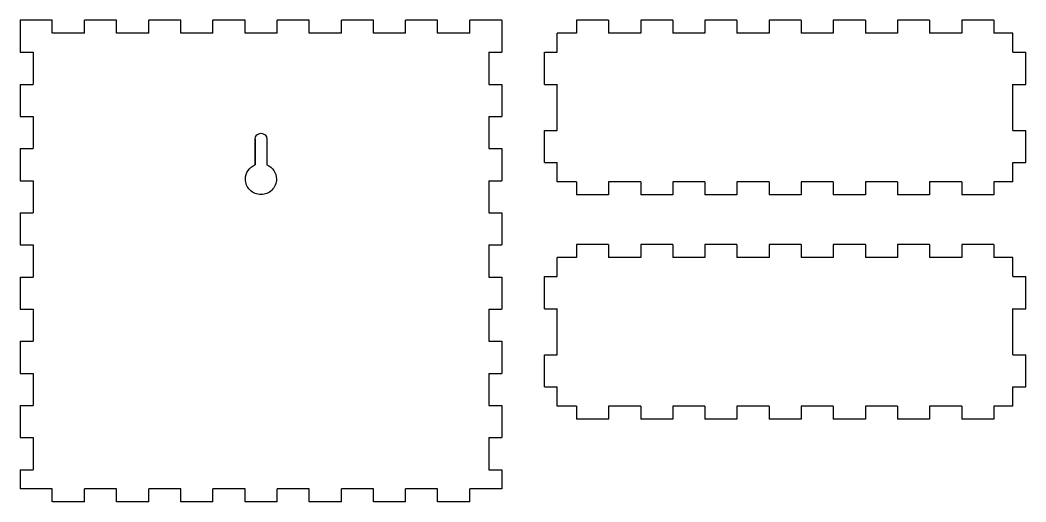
# Model space of a CAD drawing. Extents: x 22 to 258, y 18 to 262.
# Drawn here: x 21.8 to 255.9, y 149.6 to 261.6 of the extents above; entities that cross this region are included whole.
import ezdxf

# ---------------------------------------------------------------- set-up
doc = ezdxf.new("R2010")
doc.units = 0
doc.layers.add('cut', color=7, linetype='CONTINUOUS')

msp = doc.modelspace()

# ---------------------------------------------------------------- linework, layer by layer
at = {"layer": 'cut', "color": 1}
for points in [[(21.803194, 261.618094), (21.803194, 254.145908)], [(29.275098, 261.618094), (21.803265, 261.618094)], [(29.275098, 258.615708), (29.275098, 261.6182)], [(44.266531, 261.618094), (36.798225, 261.618094)], [(36.798261, 258.615708), (36.798261, 261.6182)], [(44.266531, 258.615708), (44.266531, 261.6182)], [(59.210339, 261.618094), (51.738505, 261.618094)], [(51.738611, 258.615708), (51.738611, 261.6182)], [(66.678609, 258.615708), (59.210303, 258.615708), (59.210339, 261.6182)], [(74.150336, 261.618094), (66.678503, 261.618094)], [(66.678609, 258.615708), (66.678609, 261.6182)], [(74.150336, 258.615708), (74.150336, 261.6182)], [(81.622381, 258.615708), (81.622381, 261.6182)], [(89.090687, 261.618094), (81.622381, 261.618094)], [(89.090687, 258.615708), (89.090687, 261.6182)], [(104.030685, 261.618094), (96.562379, 261.618094)], [(96.562414, 258.615708), (96.562414, 261.6182)], [(104.030685, 258.615708), (104.030685, 261.6182)], [(118.974104, 261.618094), (111.502271, 261.618094)], [(111.502412, 258.615708), (111.502412, 261.6182)], [(126.442728, 258.615708), (118.974069, 258.615708), (118.974104, 261.6182)], [(133.914441, 261.618094), (126.442608, 261.618094)], [(126.442728, 258.615708), (126.442728, 261.6182)], [(133.914441, 261.618094), (133.914441, 254.145908)], [(151.286587, 261.617741), (151.286587, 258.61913), (146.816893, 258.61913)], [(158.758318, 261.617741), (151.286485, 261.617741)], [(158.758318, 261.617741), (158.758318, 258.61913)], [(166.226765, 261.617741), (166.226765, 258.61913), (158.75846, 258.61913)], [(173.698493, 261.617741), (166.226659, 261.617741)], [(173.698493, 261.617741), (173.698493, 258.61913)], [(188.638667, 261.617741), (181.170361, 261.617741), (181.1704, 258.61913), (173.698567, 258.61913)], [(188.638667, 261.617741), (188.638667, 258.61913)], [(203.582439, 261.617741), (196.110606, 261.617741), (196.110571, 258.61913), (188.638737, 258.61913)], [(203.582439, 261.617741), (203.582439, 258.61913)], [(211.050748, 261.617741), (211.050748, 258.61913), (203.582443, 258.61913)], [(218.522472, 261.617741), (211.050639, 261.617741)], [(218.522472, 261.617741), (218.522472, 258.61913)], [(233.459253, 261.618108), (225.990947, 261.618108), (225.990947, 258.619497)], [(248.402849, 261.618108), (240.931016, 261.618108), (240.930945, 258.619497), (233.459112, 258.619497)], [(233.459253, 261.618108), (233.459253, 258.619497)], [(248.402849, 261.618108), (248.402849, 258.619497)], [(36.798261, 258.615708), (29.326427, 258.615708)], [(51.738611, 258.615708), (44.266425, 258.615708)], [(81.622381, 258.615708), (74.150195, 258.615708)], [(96.562414, 258.615708), (89.090581, 258.615708)], [(111.502412, 258.615708), (104.030579, 258.615708)], [(146.816932, 254.149118), (146.816932, 258.619166)], [(225.994345, 258.61913), (218.522511, 258.61913)], [(252.872508, 258.619497), (248.402814, 258.619497)], [(252.872508, 254.149485), (252.872508, 258.619532)], [(21.803194, 254.146049), (24.801805, 254.146049), (24.801805, 246.674216)], [(130.915844, 254.146049), (133.914455, 254.146049)], [(130.915844, 254.146049), (130.915844, 246.674216)], [(143.814687, 246.677391), (143.814687, 254.149224)], [(143.814687, 254.149118), (146.816826, 254.149118)], [(252.872508, 246.677758), (255.871119, 246.677758), (255.871119, 254.149591)], [(252.872508, 254.149485), (255.871119, 254.149485)], [(21.803194, 246.674322), (24.801805, 246.674322)], [(21.803194, 246.674322), (21.803194, 239.205663), (24.801805, 239.205699), (24.801805, 231.733865)], [(130.915844, 246.674322), (133.914455, 246.674322), (133.914441, 239.205663)], [(143.814687, 246.677391), (146.816826, 246.677391)], [(146.816932, 235.946388), (146.816932, 246.696388)], [(252.872508, 235.946755), (252.872508, 246.696755)], [(130.915844, 239.205699), (133.914455, 239.205699)], [(130.915844, 239.205699), (130.915844, 231.733865)], [(143.814687, 228.474661), (143.814687, 235.946494)], [(143.814687, 235.946388), (146.816826, 235.946388)], [(252.872508, 224.005368), (252.872508, 228.475063), (255.871119, 228.475028), (255.871119, 235.946861)], [(252.872508, 235.946755), (255.871119, 235.946755)], [(21.803194, 231.733971), (24.801805, 231.733971)], [(21.803194, 231.733971), (21.803194, 224.262138)], [(130.915844, 231.733971), (133.914455, 231.733971), (133.914441, 224.262138)], [(143.814687, 228.474661), (146.816826, 228.474661)], [(146.816932, 224.005002), (146.816932, 228.474696)], [(21.803194, 224.262244), (24.801805, 224.262244)], [(24.801805, 224.265884), (24.801805, 216.797579)], [(130.915844, 224.265884), (130.915844, 216.797579), (133.914455, 216.797614), (133.914441, 209.325428)], [(130.915844, 224.262244), (133.914455, 224.262244)], [(151.286587, 224.005002), (146.816893, 224.005002)], [(151.286587, 224.005002), (151.286587, 221.00251)], [(158.758318, 224.005002), (158.758318, 221.00251)], [(166.226765, 224.005002), (158.75846, 224.005002)], [(166.226765, 224.005002), (166.226765, 221.00251)], [(181.1704, 224.005002), (173.698567, 224.005002), (173.698493, 221.00251)], [(181.1704, 224.005002), (181.1704, 221.00251)], [(196.110571, 224.005002), (188.638737, 224.005002), (188.638667, 221.00251)], [(196.110571, 224.005002), (196.110571, 221.00251)], [(211.050748, 224.005002), (203.582443, 224.005002), (203.582439, 221.00251)], [(211.050748, 224.005002), (211.050748, 221.00251)], [(225.994345, 224.005002), (218.522511, 224.005002), (218.522472, 221.00251)], [(225.990947, 224.005368), (225.990947, 221.002877)], [(240.930945, 224.005368), (233.459112, 224.005368)], [(233.459253, 224.005368), (233.459253, 221.002877)], [(240.930945, 224.005368), (240.930945, 221.002877)], [(252.872508, 224.005368), (248.402814, 224.005368), (248.402849, 221.002877)], [(158.758318, 221.002616), (151.286485, 221.002616)], [(173.698493, 221.002616), (166.226659, 221.002616)], [(188.638667, 221.002616), (181.170361, 221.002616)], [(203.582439, 221.002616), (196.110606, 221.002616)], [(218.522472, 221.002616), (211.050639, 221.002616)], [(233.459253, 221.002983), (225.990947, 221.002983)], [(248.402849, 221.002983), (240.931016, 221.002983)], [(21.803194, 216.797614), (24.801805, 216.797614)], [(21.803194, 216.797614), (21.803194, 209.325428)], [(21.803194, 209.325534), (24.801805, 209.325534), (24.801805, 201.8537)], [(130.915844, 209.325534), (133.914455, 209.325534)], [(130.915844, 209.325534), (130.915844, 201.8537)], [(151.286587, 209.431138), (151.286587, 206.432527), (146.816893, 206.432527)], [(158.758318, 209.431138), (151.286485, 209.431138)], [(158.758318, 209.431138), (158.758318, 206.432527)], [(166.226765, 209.431138), (166.226765, 206.432527), (158.75846, 206.432527)], [(173.698493, 209.431138), (166.226659, 209.431138)], [(173.698493, 209.431138), (173.698493, 206.432527)], [(188.638667, 209.431138), (181.170361, 209.431138), (181.1704, 206.432527), (173.698567, 206.432527)], [(188.638667, 209.431138), (188.638667, 206.432527)], [(203.582439, 209.431138), (196.110606, 209.431138), (196.110571, 206.432527), (188.638737, 206.432527)], [(203.582439, 209.431138), (203.582439, 206.432527)], [(211.050748, 209.431138), (211.050748, 206.432527), (203.582443, 206.432527)], [(218.522472, 209.431138), (211.050639, 209.431138)], [(218.522472, 209.431138), (218.522472, 206.432527)], [(233.459253, 209.431505), (225.990947, 209.431505), (225.990947, 206.432894)], [(248.402849, 209.431505), (240.931016, 209.431505), (240.930945, 206.432894), (233.459112, 206.432894)], [(233.459253, 209.431505), (233.459253, 206.432894)], [(248.402849, 209.431505), (248.402849, 206.432894)], [(146.816932, 201.962515), (146.816932, 206.432562)], [(225.994345, 206.432527), (218.522511, 206.432527)], [(252.872508, 206.432894), (248.402814, 206.432894)], [(252.872508, 201.962882), (252.872508, 206.432929)], [(21.803194, 201.853806), (24.801805, 201.853806)], [(21.803194, 201.853806), (21.803194, 194.385501), (24.801805, 194.385536), (24.801805, 186.913703)], [(130.915844, 201.853806), (133.914455, 201.853806), (133.914441, 194.385501)], [(143.814687, 194.490787), (143.814687, 201.962621)], [(143.814687, 201.962515), (146.816826, 201.962515)], [(252.872508, 194.491154), (255.871119, 194.491154), (255.871119, 201.962987)], [(252.872508, 201.962882), (255.871119, 201.962882)], [(130.915844, 194.385536), (133.914455, 194.385536)], [(130.915844, 194.385536), (130.915844, 186.913703)], [(143.814687, 194.490787), (146.816826, 194.490787)], [(146.816932, 183.759785), (146.816932, 194.509784)], [(252.872508, 183.760152), (252.872508, 194.510151)], [(21.803194, 186.913808), (24.801805, 186.913808)], [(21.803194, 186.913808), (21.803194, 179.441622)], [(130.915844, 186.913808), (133.914455, 186.913808), (133.914441, 179.441622)], [(143.814687, 176.288057), (143.814687, 183.75989)], [(143.814687, 183.759785), (146.816826, 183.759785)], [(252.872508, 171.818765), (252.872508, 176.288459), (255.871119, 176.288424), (255.871119, 183.760257)], [(252.872508, 183.760152), (255.871119, 183.760152)], [(21.803194, 179.441763), (24.801805, 179.441763), (24.801805, 171.973458)], [(130.915844, 179.441763), (133.914455, 179.441763)], [(130.915844, 179.441763), (130.915844, 171.973458), (133.914455, 171.973454), (133.914441, 164.501621)], [(143.814687, 176.288057), (146.816826, 176.288057)], [(146.816932, 171.818398), (146.816932, 176.288092)], [(21.803194, 171.973454), (24.801805, 171.973454)], [(21.803194, 171.973454), (21.803194, 164.501621)], [(151.286587, 171.818398), (146.816893, 171.818398)], [(151.286587, 171.818398), (151.286587, 168.815906)], [(158.758318, 171.818398), (158.758318, 168.815906)], [(166.226765, 171.818398), (158.75846, 171.818398)], [(166.226765, 171.818398), (166.226765, 168.815906)], [(181.1704, 171.818398), (173.698567, 171.818398), (173.698493, 168.815906)], [(181.1704, 171.818398), (181.1704, 168.815906)], [(196.110571, 171.818398), (188.638737, 171.818398), (188.638667, 168.815906)], [(196.110571, 171.818398), (196.110571, 168.815906)], [(211.050748, 171.818398), (203.582443, 171.818398), (203.582439, 168.815906)], [(211.050748, 171.818398), (211.050748, 168.815906)], [(225.994345, 171.818398), (218.522511, 171.818398), (218.522472, 168.815906)], [(225.990947, 171.818765), (225.990947, 168.816273)], [(240.930945, 171.818765), (233.459112, 171.818765)], [(233.459253, 171.818765), (233.459253, 168.816273)], [(240.930945, 171.818765), (240.930945, 168.816273)], [(252.872508, 171.818765), (248.402814, 171.818765), (248.402849, 168.816273)], [(158.758318, 168.816012), (151.286485, 168.816012)], [(173.698493, 168.816012), (166.226659, 168.816012)], [(188.638667, 168.816012), (181.170361, 168.816012)], [(203.582439, 168.816012), (196.110606, 168.816012)], [(218.522472, 168.816012), (211.050639, 168.816012)], [(233.459253, 168.816379), (225.990947, 168.816379)], [(248.402849, 168.816379), (240.931016, 168.816379)], [(21.803194, 164.501766), (24.801805, 164.501766), (24.801805, 157.029932)], [(130.915844, 164.501766), (133.914455, 164.501766)], [(130.915844, 164.501766), (130.915844, 157.029932)], [(21.803194, 157.030038), (24.801805, 157.030038)], [(21.803194, 157.030038), (21.803194, 152.559991)], [(130.915844, 157.030038), (133.914455, 157.030038), (133.914441, 152.559991)], [(29.275098, 149.561415), (29.275098, 152.560026), (21.803265, 152.560026)], [(51.738435, 149.561415), (44.266601, 149.561415), (44.266531, 152.560026), (36.798225, 152.560026)], [(36.798261, 149.561415), (36.798261, 152.560026)], [(51.738435, 149.561415), (51.738435, 152.560026)], [(66.678609, 149.561415), (59.210303, 149.561415), (59.210339, 152.560026), (51.738505, 152.560026)], [(74.150336, 149.561415), (74.150336, 152.560026), (66.678503, 152.560026)], [(66.678609, 149.561415), (66.678609, 152.560026)], [(89.090687, 149.561415), (89.090687, 152.560026), (81.622381, 152.560026)], [(81.622381, 149.561415), (81.622381, 152.560026)], [(104.030685, 149.561415), (104.030685, 152.560026), (96.562379, 152.560026)], [(96.562414, 149.561415), (96.562414, 152.560026)], [(126.442728, 149.561415), (118.974069, 149.561415), (118.974104, 152.560026), (111.502271, 152.560026)], [(111.502412, 149.561415), (111.502412, 152.560026)], [(133.914441, 152.560026), (126.442608, 152.560026)], [(126.442728, 149.561415), (126.442728, 152.560026)], [(36.798261, 149.561415), (29.326427, 149.561415)], [(81.622381, 149.561415), (74.150195, 149.561415)], [(96.562414, 149.561415), (89.090581, 149.561415)], [(111.502412, 149.561415), (104.030579, 149.561415)]]:
    msp.add_lwpolyline(points, dxfattribs=at)
at = {"layer": 'cut', "color": 7}
for points in [[(76.500341, 227.978211), (76.500341, 233.947881)], [(77.8591, 221.027924), (77.8591, 221.027924)]]:
    msp.add_lwpolyline(points, close=True, dxfattribs=at)
for points in [[(76.500341, 233.947881), (76.500341, 234.698451), (77.10853, 235.307169), (77.8591, 235.307169)], [(77.8591, 235.307169), (78.60967, 235.307169), (79.218388, 234.698451), (79.218388, 233.947881)], [(79.218388, 233.947881), (79.218388, 233.947881), (79.218388, 227.977646), (79.218388, 227.977646)], [(74.249724, 224.637299), (74.250824, 226.104966), (75.140605, 227.425795), (76.500341, 227.978211)], [(79.218388, 227.977646), (80.577504, 227.424964), (81.466763, 226.104492), (81.467911, 224.637299)], [(75.306782, 222.084981), (74.629872, 222.761891), (74.24963, 223.680004), (74.249724, 224.637299)], [(81.467911, 224.637299), (81.468005, 223.680102), (81.087841, 222.762074), (80.411053, 222.085181)], [(77.8591, 221.027924), (76.901805, 221.027829), (75.983691, 221.408071), (75.306782, 222.084981)], [(80.411053, 222.085181), (79.734265, 221.408287), (78.816297, 221.027979), (77.8591, 221.027924)]]:
    msp.add_open_spline(points, degree=3, dxfattribs=at)

doc.saveas('drawing.dxf')
